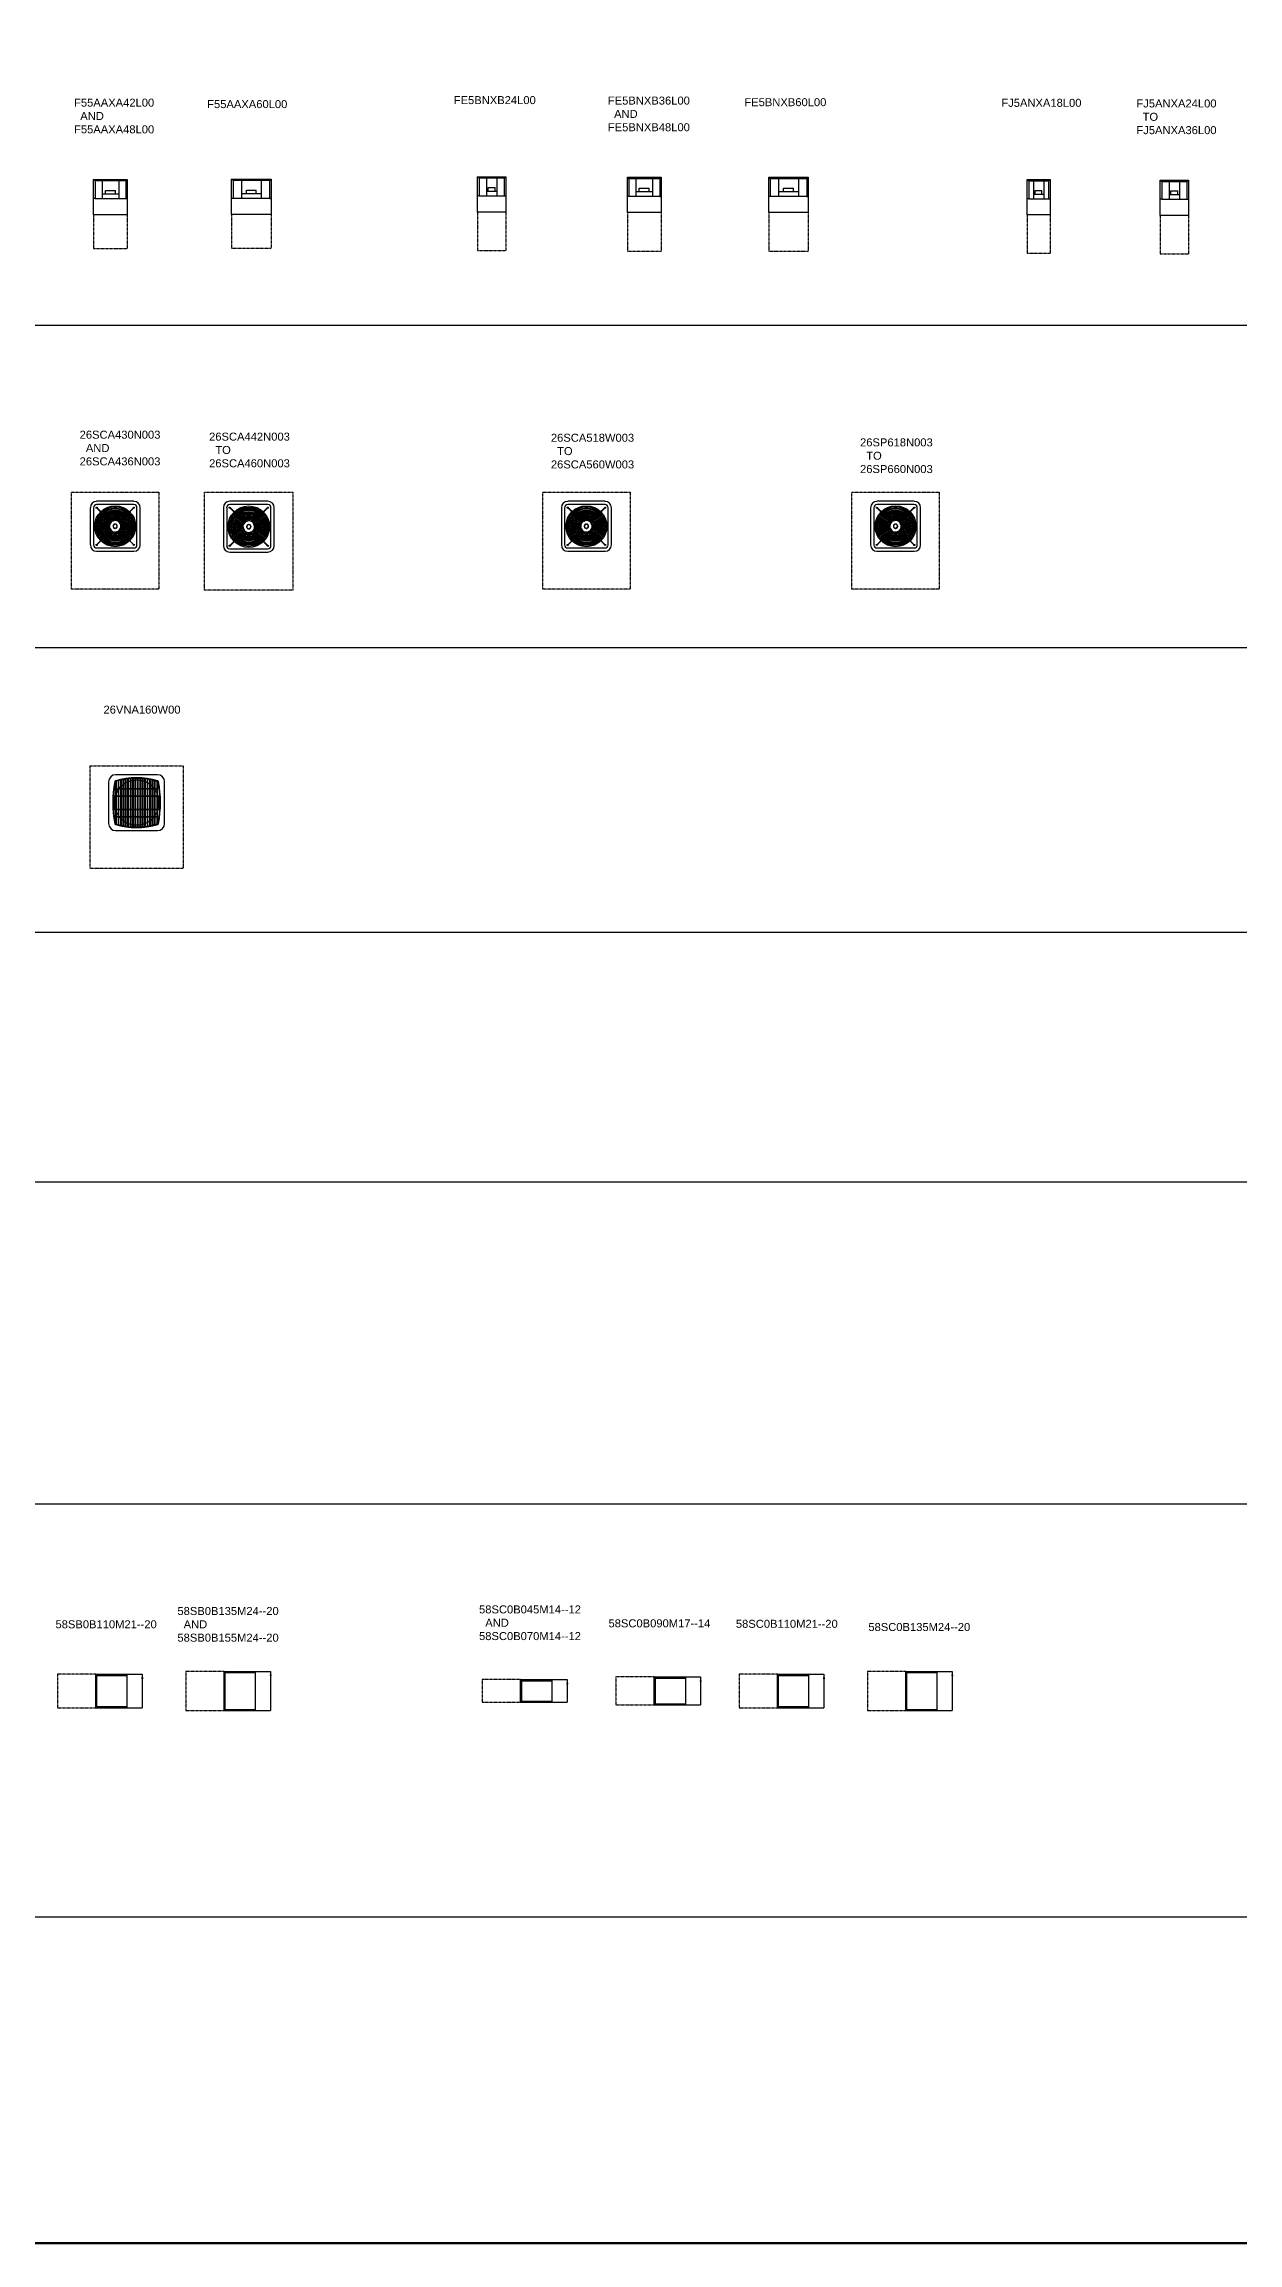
# Model space of a CAD drawing. Header units: inches. Extents: x 2025 to 34930, y -6955 to 4650.
# Drawn here: x 28149 to 28895, y 89 to 1464 of the extents above; entities that cross this region are included whole.
import ezdxf

# ---------------------------------------------------------------- set-up
doc = ezdxf.new("R2010")
doc.units = ezdxf.units.IN
doc.header["$MEASUREMENT"] = 0
doc.linetypes.add('CENTER', pattern=[0.6, 0.375, -0.075, 0.075, -0.075])
doc.layers.add('M-HVAC-EXHS-DUCT', color=3, linetype='Continuous', lineweight=50)
doc.styles.add('style1', font='arial.ttf', dxfattribs={"height": 5})

# ---------------------------------------------------------------- blocks, each defined once
blk = doc.blocks.new('F55AAXA42L00')
for p, q in [((260.5, -1123), (260.5, -1100.9)), ((261.5, -1101.8), (260.5, -1100.9)), ((260.5, -1100.9), (281.6, -1100.9)), ((261.4, -1112.8), (260.5, -1112.8)), ((261.5, -1112.8), (261.4, -1112.8)), ((280.7, -1101.8), (261.5, -1101.8)), ((261.5, -1101.8), (261.5, -1112.8)), ((261.5, -1112.8), (280.7, -1112.8)), ((265.9, -1101.8), (265.9, -1112.8)), ((276.3, -1110.1), (265.9, -1110.1)), ((268, -1110.1), (268, -1107.7)), ((268, -1107.7), (274.2, -1107.7)), ((274.2, -1110.1), (274.2, -1107.7)), ((276.3, -1101.8), (276.3, -1112.8)), ((280.7, -1101.8), (281.6, -1100.9)), ((280.7, -1101.8), (280.7, -1112.8)), ((280.7, -1112.8), (280.7, -1112.8)), ((280.7, -1112.8), (281.6, -1112.8)), ((281.6, -1100.9), (281.6, -1123)), ((281.6, -1123), (260.5, -1123))]:
    blk.add_line(p, q)
at = {"linetype": 'CENTER'}
for p, q in [((260.5, -1123), (260.5, -1144)), ((281.6, -1123), (281.6, -1144)), ((260.5, -1144), (281.6, -1144))]:
    blk.add_line(p, q, dxfattribs=at)
blk = doc.blocks.new('F55AAXA60L00')
for p, q in [((346.8, -1122.8), (346.8, -1100.8)), ((347.7, -1101.6), (346.8, -1100.8)), ((346.8, -1100.8), (371.5, -1100.8)), ((347.7, -1112.7), (346.8, -1112.7)), ((370.5, -1101.6), (347.7, -1101.6)), ((347.7, -1101.6), (347.7, -1112.6)), ((347.7, -1112.6), (370.5, -1112.6)), ((347.7, -1112.6), (347.7, -1112.7)), ((352.9, -1101.6), (352.9, -1112.6)), ((365.3, -1109.9), (352.9, -1109.9)), ((356, -1109.9), (356, -1107.5)), ((356, -1107.5), (362.2, -1107.5)), ((362.2, -1109.9), (362.2, -1107.5)), ((365.3, -1101.6), (365.3, -1112.6)), ((370.5, -1101.6), (371.5, -1100.8)), ((370.5, -1101.6), (370.5, -1112.6)), ((370.5, -1112.6), (370.6, -1112.7)), ((370.6, -1112.7), (371.5, -1112.7)), ((371.5, -1100.8), (371.5, -1122.8)), ((371.5, -1122.8), (346.8, -1122.8))]:
    blk.add_line(p, q)
at = {"linetype": 'CENTER'}
for p, q in [((346.8, -1122.8), (346.8, -1143.8)), ((371.5, -1122.8), (371.5, -1143.8)), ((346.8, -1143.8), (371.5, -1143.8))]:
    blk.add_line(p, q, dxfattribs=at)
blk = doc.blocks.new('FE5BNXB24L00')
for p, q in [((500.5, -1121.3), (500.5, -1099.2)), ((501.4, -1100.1), (500.5, -1099.2)), ((500.5, -1099.2), (518.1, -1099.2)), ((517.2, -1100.1), (518.1, -1099.2)), ((518.1, -1099.2), (518.1, -1121.3)), ((501.4, -1111.1), (500.5, -1111.1)), ((517.2, -1100.1), (501.4, -1100.1)), ((501.4, -1100.1), (501.4, -1111.1)), ((501.4, -1111.1), (517.2, -1111.1)), ((501.4, -1111.1), (501.4, -1111.1)), ((506.1, -1100.1), (506.1, -1111.1)), ((512.5, -1108.4), (506.1, -1108.4)), ((507.2, -1108.4), (507.2, -1106)), ((507.2, -1106), (511.4, -1106)), ((511.4, -1108.4), (511.4, -1106)), ((512.5, -1100.1), (512.5, -1111.1)), ((517.2, -1100.1), (517.2, -1111.1)), ((517.2, -1111.1), (517.2, -1111.1)), ((517.2, -1111.1), (518.1, -1111.1)), ((518.1, -1121.3), (500.5, -1121.3))]:
    blk.add_line(p, q)
at = {"linetype": 'CENTER'}
for p, q in [((500.5, -1121.3), (500.5, -1145.3)), ((518.1, -1121.3), (518.1, -1145.3)), ((500.5, -1145.3), (518.1, -1145.3))]:
    blk.add_line(p, q, dxfattribs=at)
blk = doc.blocks.new('FE5BNXB36L00')
for p, q in [((594.1, -1121.6), (594.1, -1099.5)), ((595, -1100.4), (594.1, -1099.5)), ((594.1, -1099.5), (615.2, -1099.5)), ((595, -1111.5), (594.1, -1111.5)), ((614.3, -1100.4), (595, -1100.4)), ((595, -1100.4), (595, -1111.4)), ((595, -1111.4), (614.3, -1111.4)), ((595, -1111.4), (595, -1111.5)), ((599.4, -1100.4), (599.4, -1111.4)), ((609.9, -1108.7), (599.4, -1108.7)), ((601.5, -1108.7), (601.5, -1106.3)), ((601.5, -1106.3), (607.8, -1106.3)), ((607.8, -1108.7), (607.8, -1106.3)), ((609.9, -1100.4), (609.9, -1111.4)), ((614.3, -1100.4), (615.2, -1099.5)), ((614.3, -1100.4), (614.3, -1111.4)), ((614.3, -1111.4), (614.3, -1111.5)), ((614.3, -1111.5), (615.2, -1111.5)), ((615.2, -1099.5), (615.2, -1121.6)), ((615.2, -1121.6), (594.1, -1121.6))]:
    blk.add_line(p, q)
at = {"linetype": 'CENTER'}
for p, q in [((594.1, -1121.6), (594.1, -1145.6)), ((615.2, -1121.6), (615.2, -1145.6)), ((594.1, -1145.6), (615.2, -1145.6))]:
    blk.add_line(p, q, dxfattribs=at)
blk = doc.blocks.new('FE5BNXB60L00')
for p, q in [((682.4, -1121.6), (682.4, -1099.5)), ((683.4, -1100.4), (682.4, -1099.5)), ((682.4, -1099.5), (707.1, -1099.5)), ((683.3, -1111.5), (682.4, -1111.5)), ((683.4, -1111.4), (683.3, -1111.5)), ((706.2, -1100.4), (683.4, -1100.4)), ((683.4, -1100.4), (683.4, -1111.4)), ((683.4, -1111.4), (706.2, -1111.4)), ((688.5, -1100.4), (688.5, -1111.4)), ((701, -1108.7), (688.5, -1108.7)), ((691.7, -1108.7), (691.7, -1106.3)), ((691.7, -1106.3), (697.9, -1106.3)), ((697.9, -1108.7), (697.9, -1106.3)), ((701, -1100.4), (701, -1111.4)), ((706.2, -1100.4), (707.1, -1099.5)), ((706.2, -1100.4), (706.2, -1111.4)), ((706.2, -1111.4), (706.2, -1111.5)), ((706.2, -1111.5), (707.1, -1111.5)), ((707.1, -1099.5), (707.1, -1121.6)), ((707.1, -1121.6), (682.4, -1121.6))]:
    blk.add_line(p, q)
at = {"linetype": 'CENTER'}
for p, q in [((682.4, -1121.6), (682.4, -1145.6)), ((707.1, -1121.6), (707.1, -1145.6)), ((682.4, -1145.6), (707.1, -1145.6))]:
    blk.add_line(p, q, dxfattribs=at)
blk = doc.blocks.new('FJ5ANXA18L00')
for p, q in [((844, -1123), (844, -1101)), ((844, -1101), (858.3, -1101)), ((844.9, -1101.9), (844, -1101)), ((844.9, -1112.9), (844, -1112.9)), ((857.3, -1101.9), (844.9, -1101.9)), ((844.9, -1101.9), (844.9, -1112.9)), ((844.9, -1112.9), (857.3, -1112.9)), ((844.9, -1112.9), (844.9, -1112.9)), ((847.9, -1101.9), (847.9, -1112.9)), ((854.3, -1110.2), (847.9, -1110.2)), ((849, -1110.2), (849, -1107.8)), ((849, -1107.8), (853.2, -1107.8)), ((853.2, -1110.2), (853.2, -1107.8)), ((854.3, -1101.9), (854.3, -1112.9)), ((857.3, -1101.9), (858.3, -1101)), ((857.3, -1101.9), (857.3, -1112.9)), ((857.3, -1112.9), (857.4, -1112.9)), ((857.4, -1112.9), (858.3, -1112.9)), ((858.3, -1101), (858.3, -1123)), ((858.3, -1123), (844, -1123))]:
    blk.add_line(p, q)
at = {"linetype": 'CENTER'}
for p, q in [((844, -1123), (844, -1147)), ((858.3, -1123), (858.3, -1147)), ((844, -1147), (858.3, -1147))]:
    blk.add_line(p, q, dxfattribs=at)
blk = doc.blocks.new('FJ5ANXA24L00')
for p, q in [((927.1, -1123.4), (927.1, -1101.4)), ((928, -1102.3), (927.1, -1101.4)), ((927.1, -1101.4), (944.7, -1101.4)), ((943.8, -1102.3), (928, -1102.3)), ((928, -1102.3), (928, -1113.3)), ((932.7, -1102.3), (932.7, -1113.3)), ((939.1, -1110.5), (932.7, -1110.5)), ((933.8, -1110.5), (933.8, -1108.1)), ((933.8, -1108.1), (938, -1108.1)), ((938, -1110.5), (938, -1108.1)), ((939.1, -1102.3), (939.1, -1113.3)), ((943.8, -1102.3), (944.7, -1101.4)), ((943.8, -1102.3), (943.8, -1113.3)), ((944.7, -1101.4), (944.7, -1123.4)), ((928, -1113.3), (927.1, -1113.3)), ((944.7, -1123.4), (927.1, -1123.4)), ((928, -1113.3), (943.8, -1113.3)), ((928, -1113.3), (928, -1113.3)), ((943.8, -1113.3), (943.8, -1113.3)), ((943.8, -1113.3), (944.7, -1113.3))]:
    blk.add_line(p, q)
at = {"linetype": 'CENTER'}
for p, q in [((927.1, -1123.4), (927.1, -1147.4)), ((944.7, -1123.4), (944.7, -1147.4)), ((927.1, -1147.4), (944.7, -1147.4))]:
    blk.add_line(p, q, dxfattribs=at)
blk = doc.blocks.new('26SCA430N003')
at = {"linetype": 'CENTER'}
for p, q in [((246.7, -1356.9), (246.7, -1296.3)), ((246.7, -1296.3), (301.3, -1296.3)), ((301.3, -1296.3), (301.3, -1356.9)), ((301.3, -1356.9), (246.7, -1356.9))]:
    blk.add_line(p, q, dxfattribs=at)
for p, q in [((285.7, -1302), (262.4, -1302)), ((285.7, -1304.1), (262.4, -1304.1)), ((258.4, -1306), (258.4, -1329.3)), ((260.5, -1306), (260.5, -1329.3)), ((260.5, -1317.5), (270, -1317.5)), ((260.5, -1317.8), (270, -1317.8)), ((271.1, -1314.9), (262.5, -1306.3)), ((271.3, -1314.7), (262.7, -1306.1)), ((276.8, -1314.7), (285.4, -1306.1)), ((277, -1314.9), (285.5, -1306.3)), ((278, -1317.5), (287.6, -1317.5)), ((278, -1317.8), (287.6, -1317.8)), ((287.6, -1329.3), (287.6, -1306)), ((289.6, -1329.3), (289.6, -1306)), ((262.4, -1331.2), (285.7, -1331.2)), ((271.1, -1320.4), (262.5, -1329)), ((271.3, -1320.6), (262.7, -1329.1)), ((276.8, -1320.6), (285.4, -1329.1)), ((277, -1320.4), (285.5, -1329)), ((262.4, -1333.2), (285.7, -1333.2))]:
    blk.add_line(p, q)
for centre, radius in [((274, -1317.6), 12.8), ((274, -1317.6), 12.1), ((262.4, -1306), 0.387), ((274, -1317.6), 11.4), ((274, -1317.6), 10.8), ((274, -1317.6), 10.1), ((274, -1317.6), 9.4), ((274, -1317.6), 8.73), ((274, -1317.6), 8.06), ((274, -1317.6), 7.38), ((274, -1317.6), 6.71), ((274, -1317.6), 6.03), ((274, -1317.6), 5.36), ((274, -1317.6), 4.68), ((274, -1317.6), 4.01), ((270.7, -1318.6), 0.0994), ((273, -1314.4), 0.0994), ((277.3, -1316.6), 0.0994), ((285.7, -1306), 0.387), ((262.4, -1329.3), 0.387), ((275.1, -1320.9), 0.0994), ((285.7, -1329.3), 0.387)]:
    blk.add_circle(centre, radius)
for centre, radius, start, end in [((262.4, -1306), 3.92, 90, 180), ((262.4, -1306), 1.9, 90, 180), ((285.7, -1306), 3.92, 0, 90), ((285.7, -1306), 1.9, 0, 90), ((274, -1317.6), 3.74, 114.02, 191.8457), ((274, -1317.6), 3.61, 114.2532, 191.6125), ((270.4, -1318.4), 0.0674, 191.6125, 11.6125), ((270.7, -1319.2), 0.0678, 18.0554, 210.7036), ((274, -1317.6), 3.74, 204.265, 281.6007), ((274, -1317.6), 3.61, 204.4983, 281.3674), ((272.5, -1314.3), 0.0678, 287.8103, 120.4586), ((274, -1317.6), 1.36, 112.6252, 192.7263), ((272.8, -1317.9), 0.0674, 192.7263, 12.7263), ((274, -1317.6), 1.22, 112.6252, 192.7263), ((272.9, -1318.2), 0.0674, 24.8123, 204.8123), ((274, -1317.6), 1.36, 204.8123, 282.2342), ((274, -1317.6), 1.22, 204.8123, 282.2342), ((274, -1317.6), 3.74, 24.4579, 101.6007), ((274, -1317.6), 3.61, 24.4983, 101.3674), ((273.3, -1314), 0.0734, 130.3103, 265.3103), ((273.5, -1316.4), 0.0674, 292.6252, 112.6252), ((273.8, -1316.4), 0.0674, 101.7371, 281.7371), ((274, -1317.6), 1.36, 23.2694, 101.7371), ((274, -1317.6), 1.22, 23.2694, 101.7371), ((274.3, -1318.9), 0.0674, 282.2342, 102.2342), ((274, -1317.6), 1.22, 294.7428, 11.2685), ((274.6, -1318.8), 0.0674, 114.7428, 294.7428), ((274, -1317.6), 1.36, 294.7428, 11.2685), ((275.2, -1317.1), 0.0674, 203.2694, 23.2694), ((275.3, -1317.4), 0.0674, 11.2685, 191.2685), ((274, -1317.6), 3.61, 294.2532, 11.6125), ((274, -1317.6), 3.74, 294.02, 11.6529), ((277.4, -1316.1), 0.0675, 202.3007, 24.458), ((277.6, -1316.9), 0.0674, 11.6125, 191.6125), ((262.4, -1329.3), 3.92, 180, 270), ((262.4, -1329.3), 1.9, 180, 270), ((274.8, -1321.2), 0.0678, 275.1621, 107.8103), ((275.5, -1321), 0.0674, 114.2532, 294.2532), ((285.7, -1329.3), 3.92, 270, 0), ((285.7, -1329.3), 1.9, 270, 0)]:
    blk.add_arc(centre, radius, start, end)
blk = doc.blocks.new('26SCA442N003')
at = {"linetype": 'CENTER'}
for p, q in [((329.9, -1296.4), (385.1, -1296.4)), ((329.9, -1357.5), (329.9, -1296.4)), ((385.1, -1296.4), (385.1, -1357.5)), ((385.1, -1357.5), (329.9, -1357.5))]:
    blk.add_line(p, q, dxfattribs=at)
for p, q in [((369.4, -1302), (345.6, -1302)), ((369.4, -1304.1), (345.6, -1304.1)), ((341.6, -1306), (341.6, -1329.8)), ((343.7, -1306), (343.7, -1329.8)), ((343.7, -1317.8), (353.4, -1317.8)), ((343.7, -1318.1), (353.4, -1318.1)), ((354.5, -1315.1), (345.8, -1306.4)), ((354.7, -1314.9), (346, -1306.2)), ((360.3, -1314.9), (369, -1306.2)), ((360.5, -1315.1), (369.2, -1306.4)), ((361.6, -1317.8), (371.3, -1317.8)), ((361.6, -1318.1), (371.3, -1318.1)), ((371.3, -1329.8), (371.3, -1306)), ((373.4, -1329.8), (373.4, -1306)), ((345.6, -1331.7), (369.4, -1331.7)), ((354.5, -1320.7), (345.8, -1329.4)), ((354.7, -1320.9), (346, -1329.6)), ((360.3, -1320.9), (369, -1329.6)), ((360.5, -1320.7), (369.2, -1329.4)), ((345.6, -1333.8), (369.4, -1333.8))]:
    blk.add_line(p, q)
for centre, radius in [((357.5, -1317.9), 13), ((357.5, -1317.9), 12.3), ((345.6, -1306), 0.394), ((357.5, -1317.9), 11.6), ((357.5, -1317.9), 10.9), ((357.5, -1317.9), 10.3), ((357.5, -1317.9), 9.57), ((357.5, -1317.9), 8.89), ((357.5, -1317.9), 8.2), ((357.5, -1317.9), 7.51), ((357.5, -1317.9), 6.83), ((357.5, -1317.9), 6.14), ((357.5, -1317.9), 5.46), ((357.5, -1317.9), 4.77), ((357.5, -1317.9), 4.08), ((354.2, -1318.9), 0.101), ((356.5, -1314.6), 0.101), ((360.8, -1316.8), 0.101), ((369.4, -1306), 0.394), ((345.6, -1329.8), 0.394), ((358.6, -1321.2), 0.101), ((369.4, -1329.8), 0.394)]:
    blk.add_circle(centre, radius)
for centre, radius, start, end in [((345.6, -1306), 3.99, 90, 180), ((345.6, -1306), 1.93, 90, 180), ((369.4, -1306), 3.99, 0, 90), ((369.4, -1306), 1.93, 0, 90), ((357.5, -1317.9), 3.81, 114.02, 191.8457), ((357.5, -1317.9), 3.67, 114.2532, 191.6125), ((353.8, -1318.7), 0.0686, 191.6125, 11.6125), ((356, -1314.5), 0.0691, 287.8103, 120.4586), ((357.5, -1317.9), 1.38, 112.6252, 192.7263), ((356.2, -1318.2), 0.0686, 192.7263, 12.7263), ((356.3, -1318.5), 0.0686, 24.8123, 204.8123), ((357.5, -1317.9), 1.24, 112.6252, 192.7263), ((357.5, -1317.9), 1.38, 204.8123, 282.2342), ((357.5, -1317.9), 1.24, 204.8123, 282.2342), ((357.5, -1317.9), 3.81, 24.4579, 101.6007), ((356.8, -1314.2), 0.0748, 130.3103, 265.3103), ((357.5, -1317.9), 3.67, 24.4983, 101.3674), ((357, -1316.7), 0.0686, 292.6252, 112.6252), ((357.5, -1317.9), 1.38, 23.2694, 101.7371), ((357.2, -1316.6), 0.0686, 101.7371, 281.7371), ((357.5, -1317.9), 1.24, 23.2694, 101.7371), ((357.8, -1319.2), 0.0686, 282.2342, 102.2342), ((357.5, -1317.9), 1.24, 294.7428, 11.2685), ((358.1, -1319.1), 0.0686, 114.7428, 294.7428), ((357.5, -1317.9), 1.38, 294.7428, 11.2685), ((358.7, -1317.4), 0.0686, 203.2694, 23.2694), ((358.8, -1317.7), 0.0686, 11.2685, 191.2685), ((357.5, -1317.9), 3.67, 294.2532, 11.6125), ((357.5, -1317.9), 3.81, 294.02, 11.6529), ((360.9, -1316.4), 0.0687, 202.3007, 24.458), ((361.2, -1317.2), 0.0686, 11.6125, 191.6125), ((345.6, -1329.8), 3.99, 180, 270), ((345.6, -1329.8), 1.93, 180, 270), ((354.1, -1319.5), 0.0691, 18.0554, 210.7036), ((357.5, -1317.9), 3.81, 204.265, 281.6007), ((357.5, -1317.9), 3.67, 204.4983, 281.3674), ((358.3, -1321.6), 0.0691, 275.1621, 107.8103), ((359, -1321.3), 0.0686, 114.2532, 294.2532), ((369.4, -1329.8), 3.99, 270, 0), ((369.4, -1329.8), 1.93, 270, 0)]:
    blk.add_arc(centre, radius, start, end)
blk = doc.blocks.new('26SCA518W003')
at = {"linetype": 'CENTER'}
for p, q in [((541.2, -1356.9), (541.2, -1296.3)), ((541.2, -1296.3), (595.8, -1296.3)), ((595.8, -1296.3), (595.8, -1356.9)), ((595.8, -1356.9), (541.2, -1356.9))]:
    blk.add_line(p, q, dxfattribs=at)
for p, q in [((580.2, -1302), (556.8, -1302)), ((580.2, -1304.1), (556.8, -1304.1)), ((552.9, -1306), (552.9, -1329.3)), ((554.9, -1306), (554.9, -1329.3)), ((554.9, -1317.5), (564.5, -1317.5)), ((554.9, -1317.8), (564.5, -1317.8)), ((565.6, -1314.9), (557, -1306.3)), ((565.8, -1314.7), (557.2, -1306.1)), ((571.2, -1314.7), (579.8, -1306.1)), ((571.4, -1314.9), (580, -1306.3)), ((572.5, -1317.5), (582.1, -1317.5)), ((572.5, -1317.8), (582.1, -1317.8)), ((582.1, -1329.3), (582.1, -1306)), ((584.1, -1329.3), (584.1, -1306)), ((556.8, -1331.2), (580.2, -1331.2)), ((565.6, -1320.4), (557, -1329)), ((565.8, -1320.6), (557.2, -1329.1)), ((571.2, -1320.6), (579.8, -1329.1)), ((571.4, -1320.4), (580, -1329)), ((556.8, -1333.2), (580.2, -1333.2))]:
    blk.add_line(p, q)
for centre, radius in [((568.5, -1317.6), 12.8), ((568.5, -1317.6), 12.1), ((556.8, -1306), 0.387), ((568.5, -1317.6), 11.4), ((568.5, -1317.6), 10.8), ((568.5, -1317.6), 10.1), ((568.5, -1317.6), 9.4), ((568.5, -1317.6), 8.73), ((568.5, -1317.6), 8.06), ((568.5, -1317.6), 7.38), ((568.5, -1317.6), 6.71), ((568.5, -1317.6), 6.03), ((568.5, -1317.6), 5.36), ((568.5, -1317.6), 4.68), ((568.5, -1317.6), 4.01), ((565.2, -1318.6), 0.0994), ((567.5, -1314.4), 0.0994), ((571.7, -1316.6), 0.0994), ((580.2, -1306), 0.387), ((556.8, -1329.3), 0.387), ((569.6, -1320.9), 0.0994), ((580.2, -1329.3), 0.387)]:
    blk.add_circle(centre, radius)
for centre, radius, start, end in [((556.8, -1306), 3.92, 90, 180), ((556.8, -1306), 1.9, 90, 180), ((580.2, -1306), 3.92, 0, 90), ((580.2, -1306), 1.9, 0, 90), ((568.5, -1317.6), 3.74, 114.02, 191.8457), ((564.9, -1318.4), 0.0674, 191.6125, 11.6125), ((568.5, -1317.6), 3.61, 114.2532, 191.6125), ((565.2, -1319.2), 0.0678, 18.0554, 210.7036), ((568.5, -1317.6), 3.74, 204.265, 281.6007), ((568.5, -1317.6), 3.61, 204.4983, 281.3674), ((567, -1314.3), 0.0678, 287.8103, 120.4586), ((568.5, -1317.6), 1.36, 112.6252, 192.7263), ((567.2, -1317.9), 0.0674, 192.7263, 12.7263), ((568.5, -1317.6), 1.22, 112.6252, 192.7263), ((567.3, -1318.2), 0.0674, 24.8123, 204.8123), ((568.5, -1317.6), 1.36, 204.8123, 282.2342), ((568.5, -1317.6), 1.22, 204.8123, 282.2342), ((568.5, -1317.6), 3.74, 24.4579, 101.6007), ((567.8, -1314), 0.0734, 130.3103, 265.3103), ((568.5, -1317.6), 3.61, 24.4983, 101.3674), ((568, -1316.4), 0.0674, 292.6252, 112.6252), ((568.5, -1317.6), 1.36, 23.2694, 101.7371), ((568.2, -1316.4), 0.0674, 101.7371, 281.7371), ((568.5, -1317.6), 1.22, 23.2694, 101.7371), ((568.8, -1318.9), 0.0674, 282.2342, 102.2342), ((568.5, -1317.6), 1.22, 294.7428, 11.2685), ((569, -1318.8), 0.0674, 114.7428, 294.7428), ((568.5, -1317.6), 1.36, 294.7428, 11.2685), ((569.7, -1317.1), 0.0674, 203.2694, 23.2694), ((569.8, -1317.4), 0.0674, 11.2685, 191.2685), ((568.5, -1317.6), 3.61, 294.2532, 11.6125), ((568.5, -1317.6), 3.74, 294.02, 11.6529), ((571.8, -1316.1), 0.0675, 202.3007, 24.458), ((572.1, -1316.9), 0.0674, 11.6125, 191.6125), ((556.8, -1329.3), 3.92, 180, 270), ((556.8, -1329.3), 1.9, 180, 270), ((569.2, -1321.2), 0.0678, 275.1621, 107.8103), ((570, -1321), 0.0674, 114.2532, 294.2532), ((580.2, -1329.3), 3.92, 270, 0), ((580.2, -1329.3), 1.9, 270, 0)]:
    blk.add_arc(centre, radius, start, end)
blk = doc.blocks.new('26SP618N003')
at = {"linetype": 'CENTER'}
for p, q in [((734.4, -1356.9), (734.4, -1296.3)), ((734.4, -1296.3), (789, -1296.3)), ((789, -1296.3), (789, -1356.9)), ((789, -1356.9), (734.4, -1356.9))]:
    blk.add_line(p, q, dxfattribs=at)
for p, q in [((773.4, -1302), (750, -1302)), ((773.4, -1304.1), (750, -1304.1)), ((746.1, -1306), (746.1, -1329.3)), ((748.2, -1306), (748.2, -1329.3)), ((748.2, -1317.5), (757.7, -1317.5)), ((748.2, -1317.8), (757.7, -1317.8)), ((758.8, -1314.9), (750.2, -1306.3)), ((759, -1314.7), (750.4, -1306.1)), ((764.5, -1314.7), (773, -1306.1)), ((764.7, -1314.9), (773.2, -1306.3)), ((765.7, -1317.5), (775.3, -1317.5)), ((765.7, -1317.8), (775.3, -1317.8)), ((775.3, -1329.3), (775.3, -1306)), ((777.3, -1329.3), (777.3, -1306)), ((750, -1331.2), (773.4, -1331.2)), ((758.8, -1320.4), (750.2, -1329)), ((759, -1320.6), (750.4, -1329.1)), ((764.5, -1320.6), (773, -1329.1)), ((764.7, -1320.4), (773.2, -1329)), ((750, -1333.2), (773.4, -1333.2))]:
    blk.add_line(p, q)
for centre, radius in [((761.7, -1317.6), 12.8), ((761.7, -1317.6), 12.1), ((750, -1306), 0.387), ((761.7, -1317.6), 11.4), ((761.7, -1317.6), 10.8), ((761.7, -1317.6), 10.1), ((761.7, -1317.6), 9.4), ((761.7, -1317.6), 8.73), ((761.7, -1317.6), 8.06), ((761.7, -1317.6), 7.38), ((761.7, -1317.6), 6.71), ((761.7, -1317.6), 6.03), ((761.7, -1317.6), 5.36), ((761.7, -1317.6), 4.68), ((761.7, -1317.6), 4.01), ((758.4, -1318.6), 0.0994), ((760.7, -1314.4), 0.0994), ((764.9, -1316.6), 0.0994), ((773.4, -1306), 0.387), ((750, -1329.3), 0.387), ((762.8, -1320.9), 0.0994), ((773.4, -1329.3), 0.387)]:
    blk.add_circle(centre, radius)
for centre, radius, start, end in [((750, -1306), 3.92, 90, 180), ((750, -1306), 1.9, 90, 180), ((773.4, -1306), 3.92, 0, 90), ((773.4, -1306), 1.9, 0, 90), ((761.7, -1317.6), 3.74, 114.02, 191.8457), ((761.7, -1317.6), 3.61, 114.2532, 191.6125), ((758.1, -1318.4), 0.0674, 191.6125, 11.6125), ((758.4, -1319.2), 0.0678, 18.0554, 210.7036), ((761.7, -1317.6), 3.74, 204.265, 281.6007), ((761.7, -1317.6), 3.61, 204.4983, 281.3674), ((760.2, -1314.3), 0.0678, 287.8103, 120.4586), ((761.7, -1317.6), 1.36, 112.6252, 192.7263), ((760.5, -1317.9), 0.0674, 192.7263, 12.7263), ((761.7, -1317.6), 1.22, 112.6252, 192.7263), ((760.6, -1318.2), 0.0674, 24.8123, 204.8123), ((761.7, -1317.6), 1.36, 204.8123, 282.2342), ((761.7, -1317.6), 1.22, 204.8123, 282.2342), ((761, -1314), 0.0734, 130.3103, 265.3103), ((761.7, -1317.6), 3.74, 24.4579, 101.6007), ((761.7, -1317.6), 3.61, 24.4983, 101.3674), ((761.2, -1316.4), 0.0674, 292.6252, 112.6252), ((761.7, -1317.6), 1.36, 23.2694, 101.7371), ((761.5, -1316.4), 0.0674, 101.7371, 281.7371), ((761.7, -1317.6), 1.22, 23.2694, 101.7371), ((762, -1318.9), 0.0674, 282.2342, 102.2342), ((761.7, -1317.6), 1.22, 294.7428, 11.2685), ((762.3, -1318.8), 0.0674, 114.7428, 294.7428), ((761.7, -1317.6), 1.36, 294.7428, 11.2685), ((762.9, -1317.1), 0.0674, 203.2694, 23.2694), ((763, -1317.4), 0.0674, 11.2685, 191.2685), ((761.7, -1317.6), 3.61, 294.2532, 11.6125), ((761.7, -1317.6), 3.74, 294.02, 11.6529), ((765.1, -1316.1), 0.0675, 202.3007, 24.458), ((765.3, -1316.9), 0.0674, 11.6125, 191.6125), ((750, -1329.3), 3.92, 180, 270), ((750, -1329.3), 1.9, 180, 270), ((762.5, -1321.2), 0.0678, 275.1621, 107.8103), ((763.2, -1321), 0.0674, 114.2532, 294.2532), ((773.4, -1329.3), 3.92, 270, 0), ((773.4, -1329.3), 1.9, 270, 0)]:
    blk.add_arc(centre, radius, start, end)
blk = doc.blocks.new('26VNA160W00')
at = {"linetype": 'CENTER'}
for p, q in [((258.4, -1531.4), (258.4, -1467.3)), ((258.4, -1467.3), (316.5, -1467.3)), ((316.5, -1467.3), (316.5, -1531.4)), ((316.5, -1531.4), (258.4, -1531.4))]:
    blk.add_line(p, q, dxfattribs=at)
for p, q in [((269.9, -1477.3), (269.9, -1503.4)), ((274.2, -1477.1), (274.2, -1503.6)), ((274.2, -1481.4), (274.2, -1481.4)), ((274.2, -1481.4), (274.2, -1481.7)), ((274.2, -1481.7), (274.2, -1481.7)), ((300.5, -1472.9), (274.3, -1472.9)), ((274.6, -1476.9), (274.6, -1503.7)), ((274.6, -1481.4), (275.8, -1481.4)), ((274.6, -1481.7), (275.8, -1481.7)), ((275.8, -1476.6), (275.8, -1504)), ((276.1, -1476.6), (276.1, -1504.1)), ((276.1, -1481.4), (277.3, -1481.4)), ((276.1, -1481.7), (277.3, -1481.7)), ((277.3, -1476.3), (277.3, -1504.4)), ((277.7, -1476.2), (277.7, -1504.5)), ((277.7, -1481.4), (278.8, -1481.4)), ((277.7, -1481.7), (278.8, -1481.7)), ((278.8, -1476), (278.8, -1504.7)), ((279.2, -1475.9), (279.2, -1504.8)), ((279.2, -1481.4), (280.3, -1481.4)), ((279.2, -1481.7), (280.3, -1481.7)), ((280.3, -1475.7), (280.3, -1505)), ((280.7, -1475.7), (280.7, -1505)), ((280.7, -1481.4), (281.8, -1481.4)), ((280.7, -1481.7), (281.8, -1481.7)), ((281.8, -1475.5), (281.8, -1505.2)), ((282.2, -1475.5), (282.2, -1505.2)), ((282.2, -1481.4), (283.3, -1481.4)), ((282.2, -1481.7), (283.3, -1481.7)), ((283.3, -1475.4), (283.3, -1505.3)), ((283.7, -1475.3), (283.7, -1505.3)), ((283.7, -1481.4), (284.8, -1481.4)), ((283.7, -1481.7), (284.8, -1481.7)), ((284.8, -1475.3), (284.8, -1505.4)), ((285.2, -1475.3), (285.2, -1505.4)), ((285.2, -1481.4), (286.3, -1481.4)), ((285.2, -1481.7), (286.3, -1481.7)), ((286.3, -1475.2), (286.3, -1505.5)), ((286.7, -1475.2), (286.7, -1505.5)), ((286.7, -1481.4), (287.9, -1481.4)), ((286.7, -1481.7), (287.9, -1481.7)), ((287.9, -1475.2), (287.9, -1505.5)), ((288.2, -1475.2), (288.2, -1505.5)), ((288.2, -1481.4), (289.4, -1481.4)), ((288.2, -1481.7), (289.4, -1481.7)), ((289.4, -1475.2), (289.4, -1505.4)), ((289.8, -1475.3), (289.8, -1505.4)), ((289.8, -1481.4), (290.9, -1481.4)), ((289.8, -1481.7), (290.9, -1481.7)), ((290.9, -1475.3), (290.9, -1505.4)), ((291.3, -1475.4), (291.3, -1505.3)), ((291.3, -1481.4), (292.4, -1481.4)), ((291.3, -1481.7), (292.4, -1481.7)), ((292.4, -1475.5), (292.4, -1505.2)), ((292.8, -1475.5), (292.8, -1505.2)), ((292.8, -1481.4), (293.9, -1481.4)), ((292.8, -1481.7), (293.9, -1481.7)), ((293.9, -1475.6), (293.9, -1505)), ((294.3, -1475.7), (294.3, -1505)), ((294.3, -1481.4), (295.4, -1481.4)), ((294.3, -1481.7), (295.4, -1481.7)), ((295.4, -1475.9), (295.4, -1504.8)), ((295.8, -1475.9), (295.8, -1504.7)), ((295.8, -1481.4), (296.9, -1481.4)), ((295.8, -1481.7), (296.9, -1481.7)), ((296.9, -1476.2), (296.9, -1504.5)), ((297.3, -1476.2), (297.3, -1504.5)), ((297.3, -1481.4), (300.5, -1481.4)), ((297.3, -1481.7), (300.5, -1481.7)), ((298.4, -1476.5), (298.4, -1504.2)), ((298.8, -1476.6), (298.8, -1504.1)), ((300, -1476.9), (300, -1503.8)), ((300.3, -1477), (300.3, -1503.7)), ((300.5, -1481.4), (300.5, -1481.7)), ((304.9, -1503.4), (304.9, -1477.3)), ((273.6, -1486), (274.2, -1486)), ((273.6, -1486), (273.6, -1486.3)), ((273.6, -1486.3), (274.2, -1486.3)), ((273.6, -1494.4), (274.2, -1494.4)), ((273.6, -1494.4), (273.6, -1494.7)), ((273.6, -1494.7), (274.2, -1494.7)), ((274.6, -1486), (275.8, -1486)), ((274.6, -1486.3), (275.8, -1486.3)), ((274.6, -1494.4), (275.8, -1494.4)), ((274.6, -1494.7), (275.8, -1494.7)), ((276.1, -1486), (277.3, -1486)), ((276.1, -1486.3), (277.3, -1486.3)), ((276.1, -1494.4), (277.3, -1494.4)), ((276.1, -1494.7), (277.3, -1494.7)), ((277.7, -1486), (278.8, -1486)), ((277.7, -1486.3), (278.8, -1486.3)), ((277.7, -1494.4), (278.8, -1494.4)), ((277.7, -1494.7), (278.8, -1494.7)), ((279.2, -1486), (280.3, -1486)), ((279.2, -1486.3), (280.3, -1486.3)), ((279.2, -1494.4), (280.3, -1494.4)), ((279.2, -1494.7), (280.3, -1494.7)), ((280.7, -1486), (281.8, -1486)), ((280.7, -1486.3), (281.8, -1486.3)), ((280.7, -1494.4), (281.8, -1494.4)), ((280.7, -1494.7), (281.8, -1494.7)), ((282.2, -1486), (283.3, -1486)), ((282.2, -1486.3), (283.3, -1486.3)), ((282.2, -1494.4), (283.3, -1494.4)), ((282.2, -1494.7), (283.3, -1494.7)), ((283.7, -1486), (284.8, -1486)), ((283.7, -1486.3), (284.8, -1486.3)), ((283.7, -1494.4), (284.8, -1494.4)), ((283.7, -1494.7), (284.8, -1494.7)), ((285.2, -1486), (286.3, -1486)), ((285.2, -1486.3), (286.3, -1486.3)), ((285.2, -1494.4), (286.3, -1494.4)), ((285.2, -1494.7), (286.3, -1494.7)), ((286.7, -1486), (287.9, -1486)), ((286.7, -1486.3), (287.9, -1486.3)), ((286.7, -1494.4), (287.9, -1494.4)), ((286.7, -1494.7), (287.9, -1494.7)), ((288.2, -1486), (289.4, -1486)), ((288.2, -1486.3), (289.4, -1486.3)), ((288.2, -1494.4), (289.4, -1494.4)), ((288.2, -1494.7), (289.4, -1494.7)), ((289.8, -1486), (290.9, -1486)), ((289.8, -1486.3), (290.9, -1486.3)), ((289.8, -1494.4), (290.9, -1494.4)), ((289.8, -1494.7), (290.9, -1494.7)), ((291.3, -1486), (292.4, -1486)), ((291.3, -1486.3), (292.4, -1486.3)), ((291.3, -1494.4), (292.4, -1494.4)), ((291.3, -1494.7), (292.4, -1494.7)), ((292.8, -1486), (293.9, -1486)), ((292.8, -1486.3), (293.9, -1486.3)), ((292.8, -1494.4), (293.9, -1494.4)), ((292.8, -1494.7), (293.9, -1494.7)), ((294.3, -1486), (295.4, -1486)), ((294.3, -1486.3), (295.4, -1486.3)), ((294.3, -1494.4), (295.4, -1494.4)), ((294.3, -1494.7), (295.4, -1494.7)), ((295.8, -1486), (296.9, -1486)), ((295.8, -1486.3), (296.9, -1486.3)), ((295.8, -1494.4), (296.9, -1494.4)), ((295.8, -1494.7), (296.9, -1494.7)), ((297.3, -1486), (298.4, -1486)), ((297.3, -1486.3), (298.4, -1486.3)), ((297.3, -1494.4), (298.4, -1494.4)), ((297.3, -1494.7), (298.4, -1494.7)), ((298.8, -1486), (300, -1486)), ((298.8, -1486.3), (300, -1486.3)), ((298.8, -1494.4), (300, -1494.4)), ((298.8, -1494.7), (300, -1494.7)), ((300.3, -1486), (301.2, -1486)), ((300.3, -1486.3), (301.2, -1486.3)), ((300.3, -1494.4), (301.2, -1494.4)), ((300.3, -1494.7), (301.2, -1494.7)), ((301.2, -1486), (301.2, -1486.3)), ((301.2, -1494.4), (301.2, -1494.7)), ((274.2, -1499), (274.2, -1499)), ((274.2, -1499), (274.2, -1499.3)), ((274.2, -1499.3), (274.2, -1499.3)), ((274.3, -1507.8), (300.5, -1507.8)), ((274.6, -1499), (275.8, -1499)), ((274.6, -1499.3), (275.8, -1499.3)), ((276.1, -1499), (277.3, -1499)), ((276.1, -1499.3), (277.3, -1499.3)), ((277.7, -1499), (278.8, -1499)), ((277.7, -1499.3), (278.8, -1499.3)), ((279.2, -1499), (280.3, -1499)), ((279.2, -1499.3), (280.3, -1499.3)), ((280.7, -1499), (281.8, -1499)), ((280.7, -1499.3), (281.8, -1499.3)), ((282.2, -1499), (283.3, -1499)), ((282.2, -1499.3), (283.3, -1499.3)), ((283.7, -1499), (284.8, -1499)), ((283.7, -1499.3), (284.8, -1499.3)), ((285.2, -1499), (286.3, -1499)), ((285.2, -1499.3), (286.3, -1499.3)), ((286.7, -1499), (287.9, -1499)), ((286.7, -1499.3), (287.9, -1499.3)), ((288.2, -1499), (289.4, -1499)), ((288.2, -1499.3), (289.4, -1499.3)), ((289.8, -1499), (290.9, -1499)), ((289.8, -1499.3), (290.9, -1499.3)), ((291.3, -1499), (292.4, -1499)), ((291.3, -1499.3), (292.4, -1499.3)), ((292.8, -1499), (293.9, -1499)), ((292.8, -1499.3), (293.9, -1499.3)), ((294.3, -1499), (295.4, -1499)), ((294.3, -1499.3), (295.4, -1499.3)), ((295.8, -1499), (296.9, -1499)), ((295.8, -1499.3), (296.9, -1499.3)), ((297.3, -1499), (298.4, -1499)), ((297.3, -1499.3), (298.4, -1499.3)), ((298.8, -1499), (300, -1499)), ((298.8, -1499.3), (300, -1499.3)), ((300.3, -1499), (300.5, -1499)), ((300.3, -1499.3), (300.5, -1499.3)), ((300.5, -1499), (300.5, -1499.3))]:
    blk.add_line(p, q)
for centre, radius, start, end in [((274.3, -1477.3), 4.4, 90, 180), ((345.9, -1490.3), 73.4, 169.6555, 190.3445), ((345.9, -1490.3), 73, 169.6555, 190.3445), ((274.3, -1477.3), 0.617, 105.9764, 169.6555), ((274.3, -1477.3), 0.239, 105.9764, 169.6555), ((287.4, -1523), 48.2, 74.0236, 105.9764), ((287.4, -1523), 47.8, 74.0236, 105.9764), ((287.4, -1490.3), 14, 146.3866, 156.0413), ((287.4, -1490.3), 14, 141.6399, 143.6853), ((287.4, -1490.3), 14, 128.0733, 140.0429), ((287.4, -1490.3), 14, 120.5711, 126.1324), ((287.4, -1490.3), 14, 113.6123, 118.7894), ((287.4, -1490.3), 14, 107.0067, 111.9335), ((287.4, -1490.3), 14, 100.6274, 105.3948), ((287.4, -1490.3), 14, 94.3794, 99.0564), ((287.4, -1490.3), 14, 88.1833, 92.8284), ((287.4, -1490.3), 14, 81.9658, 86.6338), ((287.4, -1490.3), 14, 75.6511, 80.3994), ((287.4, -1490.3), 14, 69.1522, 74.0475), ((287.4, -1490.3), 14, 62.3578, 67.4864), ((287.4, -1490.3), 14, 55.1095, 60.596), ((287.4, -1490.3), 14, 47.1507, 53.1998), ((287.4, -1490.3), 14, 39.9571, 45.0015), ((287.4, -1490.3), 14, 37.9885, 38.3601), ((287.4, -1490.3), 14, 26.3376, 35.3979), ((300.5, -1477.3), 4.4, 0, 90), ((300.5, -1477.3), 0.239, 10.3445, 74.0236), ((300.5, -1477.3), 0.617, 10.3445, 74.0236), ((228.9, -1490.3), 73, 349.6555, 10.3445), ((228.9, -1490.3), 73.4, 349.6555, 10.3445), ((287.4, -1490.3), 14, 163.0895, 199.8045), ((287.4, -1490.3), 14, 160.1955, 161.7906), ((287.4, -1490.3), 14, 203.9587, 213.6134), ((287.4, -1490.3), 14, 324.6021, 333.6624), ((287.4, -1490.3), 14, 18.2094, 22.5998), ((287.4, -1490.3), 14, 337.4002, 18.2094), ((274.3, -1503.4), 4.4, 180, 270), ((274.3, -1503.4), 0.617, 190.3445, 254.0236), ((274.3, -1503.4), 0.239, 190.3445, 254.0236), ((287.4, -1457.7), 48.2, 254.0236, 285.9764), ((287.4, -1457.7), 47.8, 254.0236, 285.9764), ((287.4, -1490.3), 14, 216.3147, 218.3601), ((287.4, -1490.3), 14, 219.9571, 223.5536), ((287.4, -1490.3), 14, 225.756, 231.9267), ((287.4, -1490.3), 14, 233.8676, 239.4289), ((287.4, -1490.3), 14, 241.2106, 246.3877), ((287.4, -1490.3), 14, 248.0665, 252.9933), ((287.4, -1490.3), 14, 254.6052, 259.3726), ((287.4, -1490.3), 14, 260.9436, 265.6206), ((287.4, -1490.3), 14, 267.1716, 271.8167), ((287.4, -1490.3), 14, 273.3662, 278.0342), ((287.4, -1490.3), 14, 279.6006, 284.3489), ((287.4, -1490.3), 14, 285.9525, 290.8478), ((287.4, -1490.3), 14, 292.5136, 297.6422), ((287.4, -1490.3), 14, 299.404, 304.8905), ((287.4, -1490.3), 14, 306.8002, 312.8493), ((287.4, -1490.3), 14, 314.9985, 322.0115), ((300.5, -1503.4), 4.4, 270, 0), ((300.5, -1503.4), 0.239, 285.9764, 349.6555), ((300.5, -1503.4), 0.617, 285.9764, 349.6555)]:
    blk.add_arc(centre, radius, start, end)
blk = doc.blocks.new('58SB0B110M21--20')
at = {"linetype": 'CENTER'}
for p, q in [((251.4, -2032.3), (227.4, -2032.3)), ((227.4, -2032.3), (227.4, -2053.3)), ((227.4, -2053.3), (251.4, -2053.3))]:
    blk.add_line(p, q, dxfattribs=at)
for p, q in [((251.4, -2032.3), (280.4, -2032.3)), ((252.1, -2033), (251.4, -2032.3)), ((251.4, -2053.3), (251.4, -2032.3)), ((252.1, -2052.5), (252.1, -2033)), ((252.1, -2033), (271.1, -2033)), ((271.1, -2053.3), (271.1, -2032.3)), ((280.4, -2032.3), (280.4, -2053.3)), ((252.1, -2052.5), (251.4, -2053.3)), ((251.4, -2053.3), (280.4, -2053.3)), ((252.1, -2052.5), (271.1, -2052.5))]:
    blk.add_line(p, q)
for points in [[(280.4, -2034.4), (280.6, -2034.4), (280.6, -2035.1), (280.4, -2035.1)], [(280.4, -2051.2), (280.6, -2051.2), (280.6, -2050.5), (280.4, -2050.5)]]:
    blk.add_lwpolyline(points, close=True)
blk = doc.blocks.new('58SB0B135M24--20')
at = {"linetype": 'CENTER'}
for p, q in [((327.6, -2028.7), (303.6, -2028.7)), ((303.6, -2028.7), (303.6, -2053.2)), ((303.6, -2053.2), (327.6, -2053.2))]:
    blk.add_line(p, q, dxfattribs=at)
for p, q in [((327.6, -2028.7), (356.6, -2028.7)), ((328.3, -2029.5), (327.6, -2028.7)), ((327.6, -2053.2), (327.6, -2028.7)), ((328.3, -2052.5), (328.3, -2029.5)), ((328.3, -2029.5), (347.3, -2029.5)), ((347.3, -2053.2), (347.3, -2028.7)), ((356.6, -2028.7), (356.6, -2053.2)), ((328.3, -2052.5), (327.6, -2053.2)), ((327.6, -2053.2), (356.6, -2053.2)), ((328.3, -2052.5), (347.3, -2052.5))]:
    blk.add_line(p, q)
for points in [[(356.6, -2030.9), (356.8, -2030.9), (356.8, -2031.6), (356.6, -2031.6)], [(356.6, -2051.1), (356.8, -2051.1), (356.8, -2050.4), (356.6, -2050.4)]]:
    blk.add_lwpolyline(points, close=True)
blk = doc.blocks.new('58SB0B045M14--12')
at = {"linetype": 'CENTER'}
for p, q in [((81.4, -2038.4), (57.4, -2038.4)), ((57.4, -2038.4), (57.4, -2052.5)), ((57.4, -2052.5), (81.4, -2052.5))]:
    blk.add_line(p, q, dxfattribs=at)
for p, q in [((81.4, -2052.5), (81.4, -2038.4)), ((81.4, -2038.4), (110.4, -2038.4)), ((82.1, -2039.1), (81.4, -2038.4)), ((82.1, -2051.8), (82.1, -2039.1)), ((82.1, -2039.1), (101.1, -2039.1)), ((101.1, -2052.5), (101.1, -2038.4)), ((110.4, -2038.4), (110.4, -2052.5)), ((82.1, -2051.8), (81.4, -2052.5)), ((81.4, -2052.5), (110.4, -2052.5)), ((82.1, -2051.8), (101.1, -2051.8))]:
    blk.add_line(p, q)
for points in [[(110.4, -2040.5), (110.6, -2040.5), (110.6, -2041.2), (110.4, -2041.2)], [(110.4, -2050.4), (110.6, -2050.4), (110.6, -2049.7), (110.4, -2049.7)]]:
    blk.add_lwpolyline(points, close=True)
blk = doc.blocks.new('58SB0B090M17--14')
at = {"linetype": 'CENTER'}
for p, q in [((180.3, -2035.5), (156.3, -2035.5)), ((156.3, -2035.5), (156.3, -2053)), ((156.3, -2053), (180.3, -2053))]:
    blk.add_line(p, q, dxfattribs=at)
for p, q in [((180.3, -2035.5), (209.3, -2035.5)), ((181.1, -2036.3), (180.3, -2035.5)), ((180.3, -2053), (180.3, -2035.5)), ((181.1, -2052.3), (181.1, -2036.3)), ((181.1, -2036.3), (200.1, -2036.3)), ((200.1, -2053), (200.1, -2035.5)), ((209.3, -2035.5), (209.3, -2053)), ((181.1, -2052.3), (180.3, -2053)), ((180.3, -2053), (209.3, -2053)), ((181.1, -2052.3), (200.1, -2052.3))]:
    blk.add_line(p, q)
for points in [[(209.3, -2037.7), (209.6, -2037.7), (209.6, -2038.4), (209.3, -2038.4)], [(209.3, -2050.9), (209.6, -2050.9), (209.6, -2050.2), (209.3, -2050.2)]]:
    blk.add_lwpolyline(points, close=True)

msp = doc.modelspace()

# ---------------------------------------------------------------- linework, layer by layer
for p, q in [((27606.5, 1287.9), (30358.5, 1287.9)), ((27606.5, 1086.5), (30358.5, 1086.5)), ((27606.5, 908.5), (30358.5, 908.5)), ((27606.5, 752.4), (30358.5, 752.4)), ((27606.5, 551.2), (30358.5, 551.2))]:
    msp.add_line(p, q)
msp.add_lwpolyline([(30358.5, 292.9), (27606.5, 292.9), (27606.5, 2792.2), (30358.5, 2792.2)])
at = {"layer": 'M-HVAC-EXHS-DUCT'}
msp.add_lwpolyline([(27323, 3394.7), (34930.3, 3394.7), (34930.3, 89.3), (27323, 89.3)], close=True, dxfattribs=at)

# ---------------------------------------------------------------- block references
for name, p in [('F55AAXA42L00', (27919, 2479.8)), ('F55AAXA60L00', (27919, 2479.8)), ('FE5BNXB24L00', (27919, 2479.8)), ('FE5BNXB36L00', (27919, 2479.8)), ('FE5BNXB60L00', (27919, 2479.8)), ('FJ5ANXA18L00', (27919, 2479.8)), ('FJ5ANXA24L00', (27919, 2479.8)), ('26SCA430N003', (27919, 2479.8)), ('26SCA442N003', (27919, 2479.8)), ('26SCA518W003', (27919, 2479.8)), ('26SP618N003', (27919, 2479.8)), ('26VNA160W00', (27919, 2479.8)), ('58SB0B110M21--20', (27929.5, 2477.1)), ('58SB0B135M24--20', (27933.5, 2475.3)), ('58SB0B045M14--12', (28365, 2479.8)), ('58SB0B090M17--14', (28349.5, 2478.6)), ('58SB0B110M21--20', (28355.5, 2477.1)), ('58SB0B135M24--20', (28359.5, 2475.3))]:
    msp.add_blockref(name, p)

# ---------------------------------------------------------------- texts
at = {"char_height": 5, "attachment_point": 1, "style": 'style1'}
for s, insert in [('F55AAXA42L00\\P  AND\\PF55AAXA48L00', (28167.3, 1429.4)), ('FE5BNXB24L00 \\P  ', (28404.6, 1431)), ('FE5BNXB36L00\\P  AND\\PFE5BNXB48L00', (28500.9, 1430.7)), ('FE5BNXB60L00', (28586.2, 1429.7)), ('FJ5ANXA18L00', (28746.8, 1429.3)), ('F55AAXA60L00', (28250.5, 1428.5)), ('FJ5ANXA24L00\\P  TO \\PFJ5ANXA36L00', (28831.2, 1428.9)), ('26SCA430N003\\P  AND\\P26SCA436N003', (28170.8, 1221.9)), ('26SCA442N003\\P  TO\\P26SCA460N003', (28251.7, 1220.7)), ('26SCA518W003\\P  TO\\P26SCA560W003', (28465.3, 1220)), ('26SP618N003\\P  TO\\P26SP660N003', (28658.5, 1217.1)), ('26VNA160W00', (28185.7, 1050.1)), ('58SB0B135M24--20\\P  AND\\P58SB0B155M24--20', (28231.9, 486.8)), ('58SC0B045M14--12\\P  AND\\P58SC0B070M14--12', (28420.4, 487.8)), ('58SB0B110M21--20', (28155.7, 478.5)), ('58SC0B090M17--14', (28501.3, 479.1)), ('58SC0B110M21--20', (28580.9, 478.8)), ('58SC0B135M24--20', (28663.7, 476.8))]:
    msp.add_mtext_dynamic_manual_height_columns(s, width=87.454, gutter_width=25, heights=[30.2], dxfattribs=dict(at, insert=insert))

doc.saveas('drawing.dxf')
